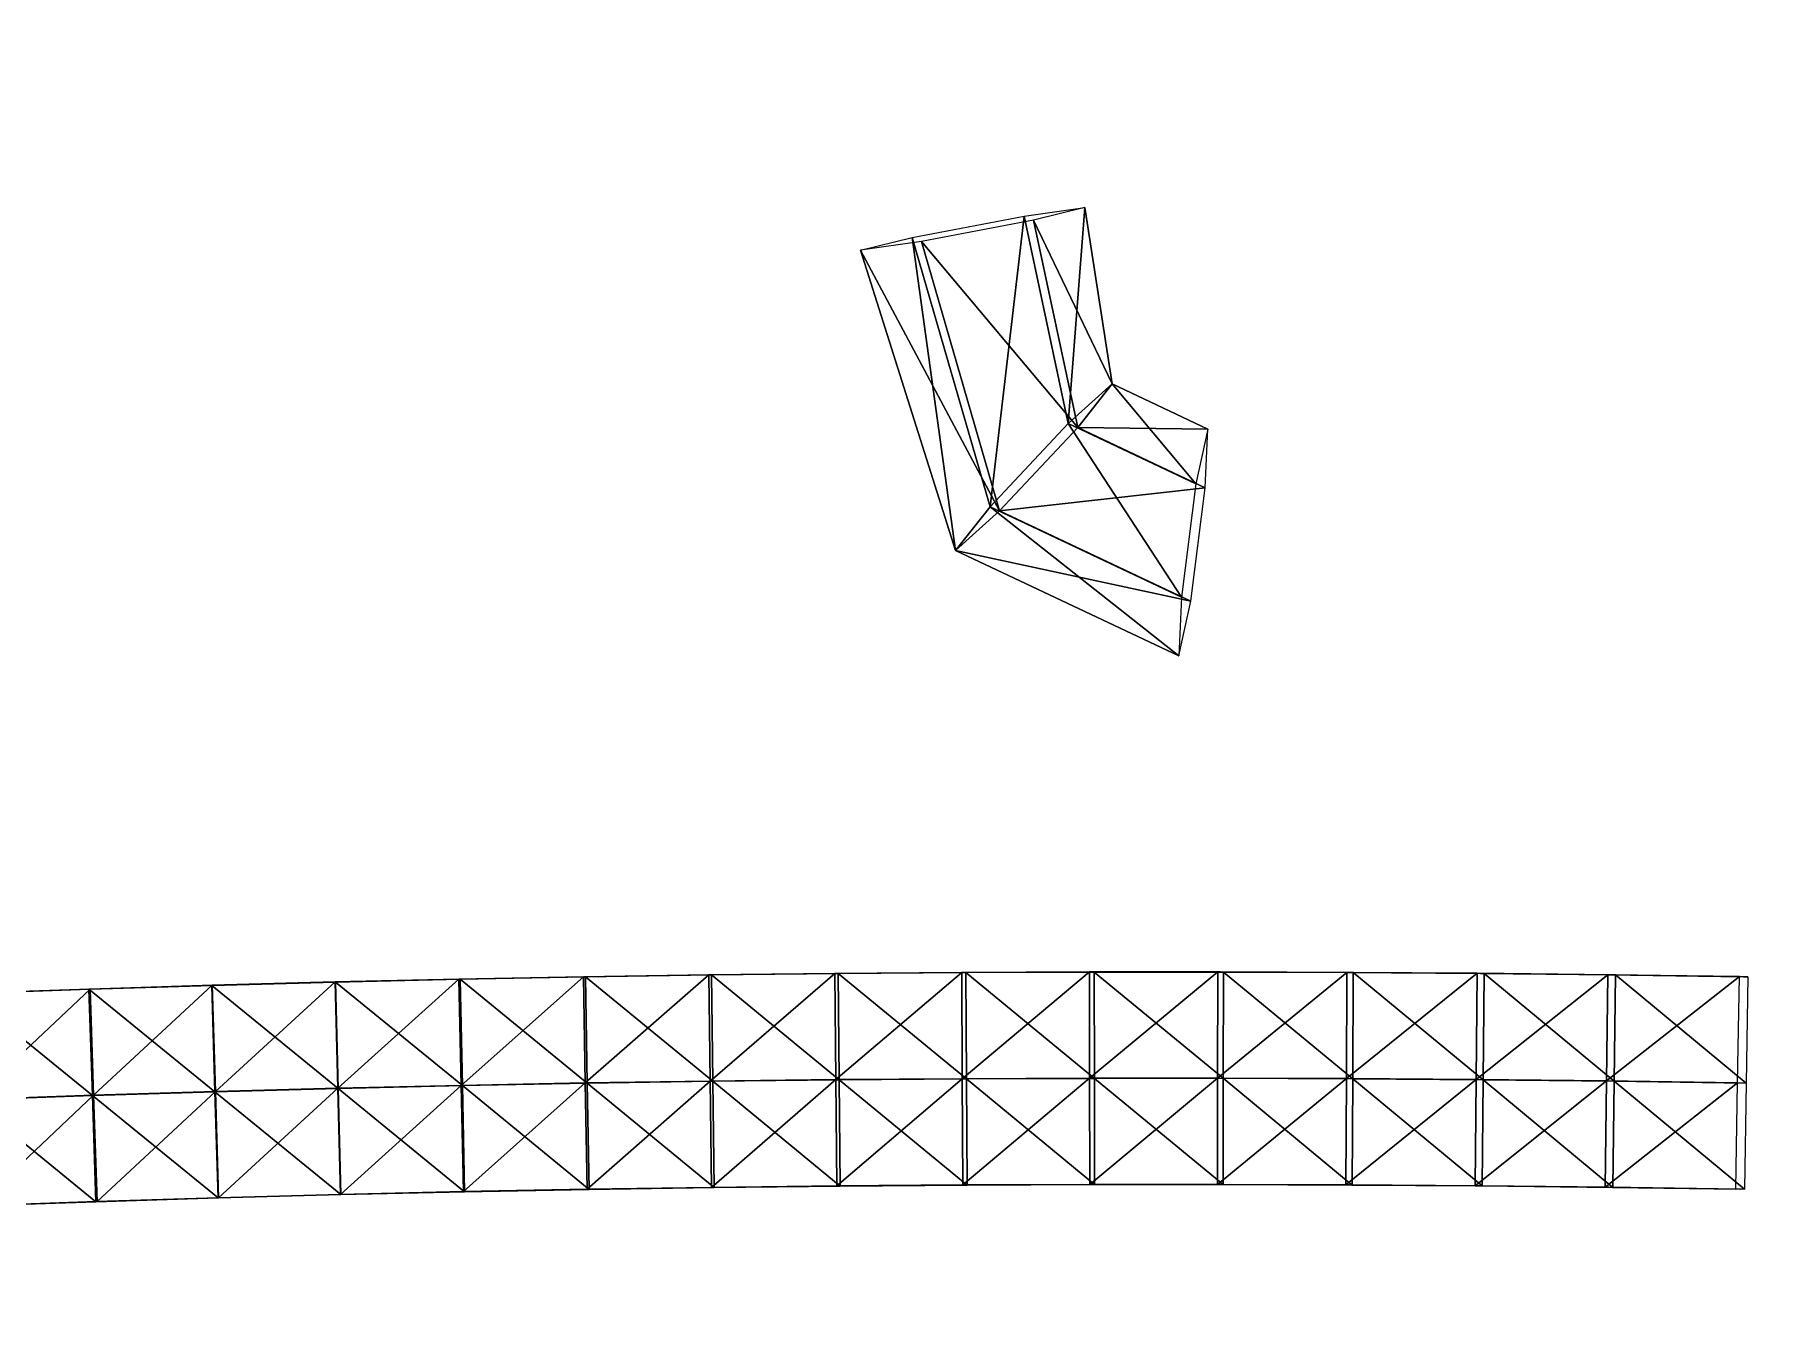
# Model space of a CAD drawing. Extents: x -2.49 to 2.49, y -2.49 to 2.49.
# Drawn here: x -1.884 to -1.032, y -0.114 to 0.52 of the extents above; entities that cross this region are included whole.
import ezdxf

# ---------------------------------------------------------------- set-up
doc = ezdxf.new("R2010")
doc.units = 0

# ---------------------------------------------------------------- blocks, each defined once
blk = doc.blocks.new('NurbsCircle_NurbsCircle_020')
mesh = blk.add_polyface()
corners = [(0, -2.438564, 0.000015), (-2.438517, -2.438516, 0.000015), (-2.401425, -2.401424, 0.000015), (0, -2.386109, 0.000015), (0, -2.491019, 0.000015), (-2.475608, -2.475608, 0.000015), (0, -2.49102, 0.05247), (-2.475608, -2.475608, 0.05247), (0, -2.491019, 0.104925), (-2.475607, -2.475608, 0.104926), (0, -2.438565, 0.104926), (-2.438517, -2.438516, 0.104925), (0, -2.38611, 0.104926), (-2.401424, -2.401424, 0.104926), (0, -2.386109, 0.05247), (-2.401425, -2.401425, 0.05247), (-2.438565, 0, 0.000015), (-2.386109, 0, 0.000015), (-2.491019, 0, 0.000015), (-2.491019, 0, 0.052471), (-2.491019, 0, 0.104926), (-2.438565, 0, 0.104926), (-2.386109, 0, 0.104926), (-2.386109, 0, 0.052471), (-2.438517, 2.438517, 0.000016), (-2.401424, 2.401424, 0.000015), (-2.475608, 2.475608, 0.000016), (-2.475608, 2.475608, 0.052471), (-2.475608, 2.475608, 0.104926), (-2.438517, 2.438517, 0.104926), (-2.401424, 2.401425, 0.104927), (-2.401424, 2.401424, 0.052471), (0, 2.438565, 0.000016), (0, 2.386109, 0.000016), (0, 2.49102, 0.000016), (0, 2.49102, 0.052471), (0, 2.49102, 0.104927), (0, 2.438565, 0.104926), (0, 2.386109, 0.104926), (0, 2.386109, 0.052471), (2.438517, 2.438516, 0.000016), (2.401425, 2.401424, 0.000016), (2.475608, 2.475608, 0.000016), (2.475608, 2.475608, 0.052471), (2.475607, 2.475608, 0.104926), (2.438517, 2.438516, 0.104926), (2.401425, 2.401424, 0.104926), (2.401425, 2.401424, 0.052472), (2.438565, 0, 0.000015), (2.386109, 0, 0.000015), (2.491019, 0, 0.000015), (2.49102, 0, 0.05247), (2.491019, 0, 0.104926), (2.438565, 0, 0.104926), (2.386109, 0, 0.104926), (2.386109, 0, 0.05247), (2.438516, -2.438517, 0.000015), (2.401424, -2.401424, 0.000015), (2.475608, -2.475607, 0.000015), (2.475608, -2.475607, 0.05247), (2.475608, -2.475607, 0.104925), (2.438516, -2.438517, 0.104926), (2.401425, -2.401425, 0.104926), (2.401425, -2.401425, 0.05247)]
mesh.append_faces([[corners[k] for k in face] for face in [(0, 1, 2), (0, 2, 3), (4, 5, 1), (4, 1, 0), (6, 7, 5), (6, 5, 4), (8, 9, 7), (8, 7, 6), (10, 11, 9), (10, 9, 8), (12, 13, 11), (12, 11, 10), (14, 15, 13), (14, 13, 12), (3, 2, 15), (3, 15, 14), (1, 16, 17), (1, 17, 2), (5, 18, 16), (5, 16, 1), (7, 19, 18), (7, 18, 5), (9, 20, 19), (9, 19, 7), (11, 21, 20), (11, 20, 9), (13, 22, 21), (13, 21, 11), (15, 23, 22), (15, 22, 13), (2, 17, 23), (2, 23, 15), (16, 24, 25), (16, 25, 17), (18, 26, 24), (18, 24, 16), (19, 27, 26), (19, 26, 18), (20, 28, 27), (20, 27, 19), (21, 29, 28), (21, 28, 20), (22, 30, 29), (22, 29, 21), (23, 31, 30), (23, 30, 22), (17, 25, 31), (17, 31, 23), (24, 32, 33), (24, 33, 25), (26, 34, 32), (26, 32, 24), (27, 35, 34), (27, 34, 26), (28, 36, 35), (28, 35, 27), (29, 37, 36), (29, 36, 28), (30, 38, 37), (30, 37, 29), (31, 39, 38), (31, 38, 30), (25, 33, 39), (25, 39, 31), (32, 40, 41), (32, 41, 33), (34, 42, 40), (34, 40, 32), (35, 43, 42), (35, 42, 34), (36, 44, 43), (36, 43, 35), (37, 45, 44), (37, 44, 36), (38, 46, 45), (38, 45, 37), (39, 47, 46), (39, 46, 38), (33, 41, 47), (33, 47, 39), (40, 48, 49), (40, 49, 41), (42, 50, 48), (42, 48, 40), (43, 51, 50), (43, 50, 42), (44, 52, 51), (44, 51, 43), (45, 53, 52), (45, 52, 44), (46, 54, 53), (46, 53, 45), (47, 55, 54), (47, 54, 46), (41, 49, 55), (41, 55, 47), (48, 56, 57), (48, 57, 49), (50, 58, 56), (50, 56, 48), (51, 59, 58), (51, 58, 50), (52, 60, 59), (52, 59, 51), (53, 61, 60), (53, 60, 52), (54, 62, 61), (54, 61, 53), (55, 63, 62), (55, 62, 54), (49, 57, 63), (49, 63, 55), (56, 0, 3), (56, 3, 57), (58, 4, 0), (58, 0, 56), (59, 6, 4), (59, 4, 58), (60, 8, 6), (60, 6, 59), (61, 10, 8), (61, 8, 60), (62, 12, 10), (62, 10, 61), (63, 14, 12), (63, 12, 62), (57, 3, 14), (57, 14, 63)]])
blk = doc.blocks.new('NurbsPath_010_NurbsPath_011')
mesh = blk.add_polyface()
corners = [(-1.974805, -0.007666, -0.014349), (-1.915118, -0.005319, -0.015021), (-1.913165, -0.057738, -0.014974), (-1.975599, 0.04489, 0.09051), (-1.916093, 0.047229, 0.089839), (-1.916581, 0.047165, 0.037386), (-1.973427, -0.007521, 0.090553), (-1.91414, -0.00519, 0.089885), (-1.971256, -0.059931, 0.090597), (-1.912188, -0.057609, 0.089932), (-1.971945, -0.060004, 0.038146), (-1.912677, -0.057674, 0.037478), (-1.972634, -0.060076, -0.014305), (-1.855045, -0.003207, -0.015469), (-1.853308, -0.055633, -0.015421), (-1.91707, 0.0471, -0.015067), (-1.856781, 0.04922, -0.015517), (-1.85649, 0.049278, 0.036937), (-1.856199, 0.049335, 0.089392), (-1.854463, -0.003091, 0.08944), (-1.852726, -0.055518, 0.089488), (-1.853017, -0.055576, 0.037033), (-1.794587, -0.001328, -0.015694), (-1.793064, -0.053762, -0.015645), (-1.79611, 0.051105, -0.015742), (-1.796014, 0.051156, 0.036713), (-1.795918, 0.051208, 0.089168), (-1.794395, -0.001225, 0.089217), (-1.792872, -0.053658, 0.089266), (-1.792968, -0.05371, 0.036811), (-1.73243, -0.052123, -0.015645), (-1.733743, 0.000316, -0.015693), (-1.735055, 0.052755, -0.015742), (-1.735152, 0.052801, 0.036713), (-1.73525, 0.052848, 0.089168), (-1.733937, 0.000409, 0.089217), (-1.732625, -0.05203, 0.089266), (-1.732527, -0.052077, 0.036811)]
mesh.append_faces([[corners[k] for k in face] for face in [(0, 1, 2), (3, 4, 5), (6, 7, 4), (8, 9, 7), (10, 11, 9), (12, 2, 11), (1, 13, 14), (1, 14, 2), (15, 16, 13), (15, 13, 1), (5, 17, 16), (5, 16, 15), (4, 18, 17), (4, 17, 5), (7, 19, 18), (7, 18, 4), (9, 20, 19), (9, 19, 7), (11, 21, 20), (11, 20, 9), (2, 14, 21), (2, 21, 11), (13, 22, 23), (13, 23, 14), (16, 24, 22), (16, 22, 13), (17, 25, 24), (17, 24, 16), (18, 26, 25), (18, 25, 17), (19, 27, 26), (19, 26, 18), (20, 28, 27), (20, 27, 19), (21, 29, 28), (21, 28, 20), (14, 23, 29), (14, 29, 21), (22, 30, 23), (24, 31, 22), (25, 32, 24), (26, 33, 25), (27, 34, 26), (28, 35, 27), (29, 36, 28), (23, 37, 29)]])
mesh = blk.add_polyface()
corners = [(-1.794587, -0.001328, -0.015694), (-1.733743, 0.000316, -0.015693), (-1.73243, -0.052123, -0.015645), (-1.79611, 0.051105, -0.015742), (-1.735055, 0.052755, -0.015742), (-1.796014, 0.051156, 0.036713), (-1.735152, 0.052801, 0.036713), (-1.795918, 0.051208, 0.089168), (-1.73525, 0.052848, 0.089168), (-1.794395, -0.001225, 0.089217), (-1.733937, 0.000409, 0.089217), (-1.792872, -0.053658, 0.089266), (-1.732625, -0.05203, 0.089266), (-1.792968, -0.05371, 0.036811), (-1.732527, -0.052077, 0.036811), (-1.793064, -0.053762, -0.015645), (-1.672514, 0.001727, -0.015469), (-1.67141, -0.050717, -0.015421), (-1.673618, 0.05417, -0.015517), (-1.673906, 0.054212, 0.036937), (-1.674194, 0.054254, 0.089392), (-1.673089, 0.001811, 0.08944), (-1.671985, -0.050633, 0.089488), (-1.671697, -0.050675, 0.037033), (-1.6109, 0.002903, -0.015021), (-1.610001, -0.049545, -0.014974), (-1.611799, 0.055351, -0.015068), (-1.612275, 0.055389, 0.037386), (-1.612751, 0.055428, 0.089839), (-1.611851, 0.00298, 0.089886), (-1.610952, -0.049468, 0.089932), (-1.610476, -0.049506, 0.037479), (-1.5489, 0.003845, -0.014349), (-1.549596, 0.056296, -0.014393), (-1.550258, 0.056332, 0.038058), (-1.550919, 0.056367, 0.090509), (-1.550224, 0.003917, 0.090554), (-1.549527, -0.048534, 0.090598)]
mesh.append_faces([[corners[k] for k in face] for face in [(0, 1, 2), (3, 4, 1), (5, 6, 4), (7, 8, 6), (9, 10, 8), (11, 12, 10), (13, 14, 12), (15, 2, 14), (1, 16, 17), (1, 17, 2), (4, 18, 16), (4, 16, 1), (6, 19, 18), (6, 18, 4), (8, 20, 19), (8, 19, 6), (10, 21, 20), (10, 20, 8), (12, 22, 21), (12, 21, 10), (14, 23, 22), (14, 22, 12), (2, 17, 23), (2, 23, 14), (16, 24, 25), (16, 25, 17), (18, 26, 24), (18, 24, 16), (19, 27, 26), (19, 26, 18), (20, 28, 27), (20, 27, 19), (21, 29, 28), (21, 28, 20), (22, 30, 29), (22, 29, 21), (23, 31, 30), (23, 30, 22), (17, 25, 31), (17, 31, 23), (26, 32, 24), (27, 33, 26), (28, 34, 27), (29, 35, 28), (30, 36, 29), (31, 37, 30)]])
mesh = blk.add_polyface()
corners = [(-1.6109, 0.002903, -0.015021), (-1.5489, 0.003845, -0.014349), (-1.548204, -0.048605, -0.014304), (-1.610001, -0.049545, -0.014974), (-1.611799, 0.055351, -0.015068), (-1.549596, 0.056296, -0.014393), (-1.612275, 0.055389, 0.037386), (-1.550258, 0.056332, 0.038058), (-1.612751, 0.055428, 0.089839), (-1.550919, 0.056367, 0.090509), (-1.611851, 0.00298, 0.089886), (-1.550224, 0.003917, 0.090554), (-1.610952, -0.049468, 0.089932), (-1.549527, -0.048534, 0.090598), (-1.610476, -0.049506, 0.037479), (-1.548866, -0.048569, 0.038147), (-1.486515, 0.004554, -0.013452), (-1.486019, -0.047899, -0.013411), (-1.487011, 0.057007, -0.013493), (-1.487855, 0.057041, 0.038955), (-1.488701, 0.057074, 0.091403), (-1.488206, 0.004621, 0.091445), (-1.48771, -0.047832, 0.091486), (-1.486865, -0.047865, 0.039038), (-1.423744, 0.005029, -0.012332), (-1.423447, -0.047426, -0.012294), (-1.424042, 0.057483, -0.012369), (-1.425068, 0.057515, 0.040076), (-1.426095, 0.057547, 0.092521), (-1.425798, 0.005093, 0.092559), (-1.4255, -0.047362, 0.092597), (-1.424474, -0.047394, 0.040152), (-1.361896, 0.057756, 0.041421), (-1.363102, 0.057787, 0.093863), (-1.363, 0.005332, 0.093896), (-1.362898, -0.047123, 0.09393)]
mesh.append_faces([[corners[k] for k in face] for face in [(0, 1, 2), (0, 2, 3), (4, 5, 1), (6, 7, 5), (8, 9, 7), (10, 11, 9), (12, 13, 11), (14, 15, 13), (3, 2, 15), (3, 15, 14), (1, 16, 17), (1, 17, 2), (5, 18, 16), (5, 16, 1), (7, 19, 18), (7, 18, 5), (9, 20, 19), (9, 19, 7), (11, 21, 20), (11, 20, 9), (13, 22, 21), (13, 21, 11), (15, 23, 22), (15, 22, 13), (2, 17, 23), (2, 23, 15), (16, 24, 25), (16, 25, 17), (18, 26, 24), (18, 24, 16), (19, 27, 26), (19, 26, 18), (20, 28, 27), (20, 27, 19), (21, 29, 28), (21, 28, 20), (22, 30, 29), (22, 29, 21), (23, 31, 30), (23, 30, 22), (17, 25, 31), (17, 31, 23), (28, 32, 27), (29, 33, 28), (30, 34, 29), (31, 35, 30)]])
mesh = blk.add_polyface()
corners = [(-1.423744, 0.005029, -0.012332), (-1.360588, 0.005269, -0.010987), (-1.360486, -0.047186, -0.010953), (-1.423447, -0.047426, -0.012294), (-1.424042, 0.057483, -0.012369), (-1.36069, 0.057725, -0.011021), (-1.425068, 0.057515, 0.040076), (-1.361896, 0.057756, 0.041421), (-1.426095, 0.057547, 0.092521), (-1.363102, 0.057787, 0.093863), (-1.425798, 0.005093, 0.092559), (-1.363, 0.005332, 0.093896), (-1.4255, -0.047362, 0.092597), (-1.362898, -0.047123, 0.09393), (-1.424474, -0.047394, 0.040152), (-1.361692, -0.047155, 0.041488), (-1.297047, 0.005276, -0.009418), (-1.297139, -0.04718, -0.009389), (-1.296956, 0.057731, -0.009447), (-1.298339, 0.057762, 0.04299), (-1.299721, 0.057794, 0.095428), (-1.299812, 0.005338, 0.095456), (-1.299904, -0.047117, 0.095485), (-1.298521, -0.047148, 0.043048), (-1.23312, 0.005048, -0.007625), (-1.233403, -0.047406, -0.007601), (-1.232838, 0.057503, -0.007649), (-1.234396, 0.057535, 0.044784), (-1.235953, 0.057567, 0.097216), (-1.236235, 0.005112, 0.097239), (-1.236517, -0.047342, 0.097263), (-1.23496, -0.047374, 0.044831), (-1.172269, 0.004653, 0.099246), (-1.172739, -0.0478, 0.099264)]
mesh.append_faces([[corners[k] for k in face] for face in [(0, 1, 2), (0, 2, 3), (4, 5, 1), (4, 1, 0), (6, 7, 5), (6, 5, 4), (8, 9, 7), (10, 11, 9), (12, 13, 11), (14, 15, 13), (3, 2, 15), (3, 15, 14), (1, 16, 17), (1, 17, 2), (5, 18, 16), (5, 16, 1), (7, 19, 18), (7, 18, 5), (9, 20, 19), (9, 19, 7), (11, 21, 20), (11, 20, 9), (13, 22, 21), (13, 21, 11), (15, 23, 22), (15, 22, 13), (2, 17, 23), (2, 23, 15), (16, 24, 25), (16, 25, 17), (18, 26, 24), (18, 24, 16), (19, 27, 26), (19, 26, 18), (20, 28, 27), (20, 27, 19), (21, 29, 28), (21, 28, 20), (22, 30, 29), (22, 29, 21), (23, 31, 30), (23, 30, 22), (17, 25, 31), (17, 31, 23), (30, 32, 29), (31, 33, 30)]])
mesh = blk.add_polyface()
corners = [(-1.23312, 0.005048, -0.007625), (-1.168808, 0.004587, -0.005608), (-1.169279, -0.047866, -0.00559), (-1.233403, -0.047406, -0.007601), (-1.232838, 0.057503, -0.007649), (-1.168338, 0.05704, -0.005626), (-1.234396, 0.057535, 0.044784), (-1.170068, 0.057073, 0.046801), (-1.235953, 0.057567, 0.097216), (-1.171798, 0.057107, 0.099228), (-1.236235, 0.005112, 0.097239), (-1.172269, 0.004653, 0.099246), (-1.236517, -0.047342, 0.097263), (-1.172739, -0.0478, 0.099264), (-1.23496, -0.047374, 0.044831), (-1.171009, -0.047833, 0.046837), (-1.104111, 0.003891, -0.003366), (-1.104768, -0.04856, -0.003355), (-1.103454, 0.056343, -0.003378), (-1.105355, 0.056378, 0.049043), (-1.107255, 0.056413, 0.101464), (-1.107912, 0.003961, 0.101475), (-1.108569, -0.04849, 0.101487), (-1.106668, -0.048525, 0.049066), (-1.039029, 0.002962, -0.000901), (-1.039869, -0.049486, -0.000897), (-1.038187, 0.055411, -0.000906), (-1.040257, 0.055448, 0.051509), (-1.042326, 0.055486, 0.103924), (-1.043167, 0.003037, 0.103928), (-1.044007, -0.049412, 0.103932), (-1.041938, -0.049449, 0.051517)]
mesh.append_faces([[corners[k] for k in face] for face in [(0, 1, 2), (0, 2, 3), (4, 5, 1), (4, 1, 0), (6, 7, 5), (6, 5, 4), (8, 9, 7), (8, 7, 6), (10, 11, 9), (10, 9, 8), (12, 13, 11), (14, 15, 13), (3, 2, 15), (3, 15, 14), (1, 16, 17), (1, 17, 2), (5, 18, 16), (5, 16, 1), (7, 19, 18), (7, 18, 5), (9, 20, 19), (9, 19, 7), (11, 21, 20), (11, 20, 9), (13, 22, 21), (13, 21, 11), (15, 23, 22), (15, 22, 13), (2, 17, 23), (2, 23, 15), (16, 24, 25), (16, 25, 17), (18, 26, 24), (18, 24, 16), (19, 27, 26), (19, 26, 18), (20, 28, 27), (20, 27, 19), (21, 29, 28), (21, 28, 20), (22, 30, 29), (22, 29, 21), (23, 31, 30), (23, 30, 22), (17, 25, 31), (17, 31, 23)]])
blk = doc.blocks.new('Torus_005')
mesh = blk.add_polyface()
corners = [(-1.475966, 0.414032, 0.016991), (-1.429132, 0.26576, 0.010126), (-1.4075, 0.285316, 0.046835), (-1.44598, 0.418307, 0.052774), (-1.368855, 0.326428, 0.045547), (-1.390624, 0.428857, 0.049635), (-1.35184, 0.347985, 0.007551), (-1.365255, 0.435132, 0.010713), (-1.373472, 0.328429, -0.029158), (-1.395241, 0.430857, -0.02507), (-1.412118, 0.287316, -0.02787), (-1.450597, 0.420307, -0.021931), (-1.318982, 0.213754, 0.001926), (-1.313087, 0.240739, 0.039806), (-1.305912, 0.296711, 0.040861), (-1.304634, 0.325697, 0.004036), (-1.310529, 0.298711, -0.033844), (-1.317704, 0.24274, -0.034899)]
mesh.append_faces([[corners[k] for k in face] for face in [(0, 1, 2), (0, 2, 3), (3, 2, 4), (3, 4, 5), (5, 4, 6), (5, 6, 7), (7, 6, 8), (7, 8, 9), (9, 8, 10), (9, 10, 11), (11, 10, 1), (11, 1, 0), (1, 12, 13), (1, 13, 2), (2, 13, 14), (2, 14, 4), (4, 14, 15), (4, 15, 6), (6, 15, 16), (6, 16, 8), (8, 16, 17), (8, 17, 10), (10, 17, 12), (10, 12, 1)]])

msp = doc.modelspace()

# ---------------------------------------------------------------- block references
for name in ['NurbsCircle_NurbsCircle_020', 'Torus_005', 'NurbsPath_010_NurbsPath_011']:
    msp.add_blockref(name, (0, 0))

doc.saveas('drawing.dxf')
